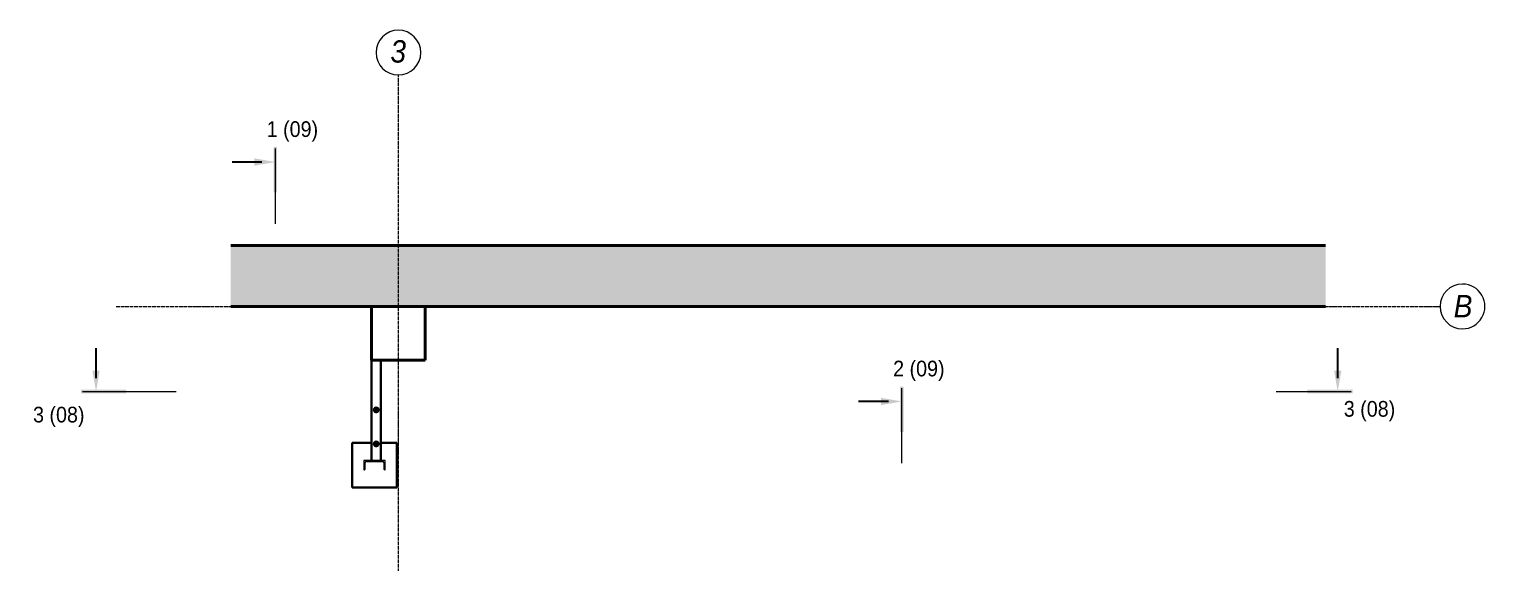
# Model space of a CAD drawing. Header units: millimetres. Extents: x -8063 to 75, y -7280 to 1547.
# Drawn here: x -8063 to 75, y -1431 to 1547 of the extents above; entities that cross this region are included whole.
import ezdxf

# ---------------------------------------------------------------- set-up
doc = ezdxf.new("R2010")
doc.units = ezdxf.units.MM
doc.linetypes.add('ADSK_Линия сетки', pattern=[25, 20, -2.5, 0, -2.5])
for name, color, linetype, lineweight in [('A-COLS', 7, 'Continuous', 20), ('A-WALL', 7, 'Continuous', 20), ('A-WALL-PATT', 7, 'Continuous', 50), ('G-ANNO-SYMB', 7, 'Continuous', 9), ('S-BEAM', 7, 'Continuous', 35), ('S-COLS', 7, 'Continuous', 20), ('S-GRID', 7, 'Continuous', 9), ('S-GRID-IDEN', 7, 'Continuous', 20)]:
    doc.layers.add(name, color=color, linetype=linetype, lineweight=lineweight)
doc.layers.add('A-DETL', color=7, linetype='Continuous', lineweight=5, true_color=0x00a600)
doc.styles.add('Arial_I', font='arial.ttf', dxfattribs={"width": 0.9, "height": 125})
doc.styles.add('Arial_I_3', font='arial.ttf', dxfattribs={"width": 0.9, "height": 87.5})

# ---------------------------------------------------------------- blocks, each defined once
blk = doc.blocks.new('Колонны 1 - Колонны 1-19508869-Конструкции металлические _ План')
at = {"layer": 'A-COLS', "lineweight": 50}
for p, q in [((350953.7, 79271.1), (350653.7, 79271.1)), ((350653.7, 79271.1), (350653.7, 78971.1)), ((350953.7, 78971.1), (350953.7, 79271.1)), ((350653.7, 78971.1), (350953.7, 78971.1))]:
    blk.add_line(p, q, dxfattribs=at)
blk = doc.blocks.new('ADSK_КолоннаНесущая_Швеллер_ПолкаПараллельная_ГОСТ 8240-97 - 12П-20458496-Конструкции металлические _ План')
at = {"layer": 'S-COLS'}
for p, q in [((35.4, 60), (-16.6, 60)), ((-16.6, 60), (-16.6, -60)), ((-11.8, -44.7), (-11.8, 44.7)), ((-4.3, 52.2), (30.9, 52.2)), ((35.4, 56.7), (35.4, 60)), ((-16.6, -60), (35.4, -60)), ((30.9, -52.2), (-4.3, -52.2)), ((35.4, -60), (35.4, -56.7))]:
    blk.add_line(p, q, dxfattribs=at)
for centre, radius, start, end in [((-4.3, 44.7), 7.5, 90, 180), ((30.9, 56.7), 4.5, 270, 360), ((-4.3, -44.7), 7.5, 180, 270), ((30.9, -56.7), 4.5, 360, 90)]:
    blk.add_arc(centre, radius, start, end, dxfattribs=at)
blk = doc.blocks.new('ADSK_КаркасНесущий_Швеллер_ПолкаПараллельная_ГОСТ 8240-97 - 12П-20457011-Конструкции металлические _ План')
at = {"layer": 'S-BEAM'}
for p, q in [((-250, 16.6), (310, 16.6)), ((-250, -35.4), (310, -35.4))]:
    blk.add_line(p, q, dxfattribs=at)
blk = doc.blocks.new('ADSK_Лист_Прокат_ГОСТ 19903-2015_v4 - ADSK_Лист_Прокат_ГОСТ 19903-2015_v4-15059784-Конструкции металлические _ План')
at = {"layer": 'S-BEAM'}
for p, q in [((0, -125), (0, 125)), ((0, 125), (108.4, 125)), ((160.4, 125), (250, 125)), ((250, 125), (250, -125)), ((250, -125), (0, -125))]:
    blk.add_line(p, q, dxfattribs=at)
blk = doc.blocks.new('Ось сетки - Круг_Ø10 мм-950898-Конструкции металлические _ План')
at = {"layer": 'S-GRID-IDEN'}
for start, end in [(360, 180), (180, 360)]:
    blk.add_arc((0, 0), 5, start, end, dxfattribs=at)
blk = doc.blocks.new('Разрез - Номер вида и Номер листа сзади_3_5 мм-14069-Конструкции металлические _ План')
at = {"layer": 'G-ANNO-SYMB'}
for points in [[(9.8, 0.4), (9.8, -0.39), (-0.33, -0.39), (-0.33, 0.4)], [(2.18, -4.67), (3, 0), (3.82, -4.67)]]:
    blk.add_hatch(color=256, dxfattribs=at).paths.add_polyline_path(points)
at = {"layer": 'G-ANNO-SYMB', "lineweight": 30}
blk.add_line((3, -3), (3, -9.66), dxfattribs=at)
blk = doc.blocks.new('Разрез - Номер вида и Номер листа спереди_3_5 мм-14071-Конструкции металлические _ План')
at = {"layer": 'G-ANNO-SYMB'}
for points in [[(9.8, 0.4), (9.8, -0.39), (-0.33, -0.39), (-0.33, 0.4)], [(2.18, -4.67), (3, 0), (3.82, -4.67)]]:
    blk.add_hatch(color=256, dxfattribs=at).paths.add_polyline_path(points)
at = {"layer": 'G-ANNO-SYMB', "lineweight": 30}
blk.add_line((3, -3), (3, -9.66), dxfattribs=at)

msp = doc.modelspace()

# ---------------------------------------------------------------- hatches: boundary and pattern name
at = {"layer": 'A-WALL-PATT', "lineweight": 5}
h = msp.add_hatch(dxfattribs=at)
h.set_pattern_fill('FP_1', color=256, style=0, pattern_type=2)
h.set_pattern_definition([(45, (0, 0), (21.04774, 77.17363), [99.219, -19.844, 0.8382, -19.006])])
h.paths.add_polyline_path([(-819.8, 0), (-819.8, 340), (-6936.7, 340), (-6936.7, 0), (-3878.3, 0)])

# ---------------------------------------------------------------- linework, layer by layer
at = {"layer": 'A-DETL', "color": 7, "lineweight": 50}
for p, q in [((-6124, -564.5), (-6124, -589.5)), ((-6111.5, -577), (-6136.5, -577)), ((-6111.5, -767), (-6136.5, -767)), ((-6124, -754.5), (-6124, -779.5))]:
    msp.add_line(p, q, dxfattribs=at)
for centre in [(-6124, -577), (-6124, -767)]:
    msp.add_circle(centre, 11, dxfattribs=at)
at = {"layer": 'A-WALL', "lineweight": 50}
for p, q in [((-819.8, 340), (-6936.7, 340)), ((-6936.7, 0), (-819.8, 0))]:
    msp.add_line(p, q, dxfattribs=at)
at = {"layer": 'G-ANNO-SYMB', "lineweight": 20}
msp.add_line((-7764.3, -475), (-7241.1, -475), dxfattribs=at)
at = {"layer": 'S-GRID', "color": 1, "linetype": 'ADSK_Линия сетки', "true_color": 0xff0000}
for p, q in [((-6000, -7279.8), (-6000, 1291.7)), ((-7576.4, 0), (-180.2, 0))]:
    msp.add_line(p, q, dxfattribs=at)

# ---------------------------------------------------------------- block references
at = {"layer": 'A-COLS', "lineweight": 35}
msp.add_blockref('Колонны 1 - Колонны 1-19508869-Конструкции металлические _ План', (-356803.7, -79271.1), dxfattribs=at)
at = {"layer": 'G-ANNO-SYMB', "lineweight": 50, "xscale": 24.99999999999999, "yscale": 24.99999999999999, "zscale": 24.99999999999999}
for p, rotation in [((-6687.5, 880.9), 269.9999999999997), ((-677.3, -475), 180), ((-3187.5, -455.1), 269.9999999999997)]:
    msp.add_blockref('Разрез - Номер вида и Номер листа сзади_3_5 мм-14069-Конструкции металлические _ План', p, dxfattribs=dict(at, rotation=rotation))
at = {"layer": 'G-ANNO-SYMB', "lineweight": 50, "extrusion": (0, 0, -1), "xscale": 24.99999999999999, "yscale": 24.99999999999999, "zscale": 24.99999999999999, "rotation": 180}
msp.add_blockref('Разрез - Номер вида и Номер листа спереди_3_5 мм-14071-Конструкции металлические _ План', (7764.3, -475), dxfattribs=at)
at = {"layer": 'S-BEAM', "extrusion": (0, 0, -1), "rotation": 270.0000000000002}
msp.add_blockref('ADSK_КаркасНесущий_Швеллер_ПолкаПараллельная_ГОСТ 8240-97 - 12П-20457011-Конструкции металлические _ План', (6133.4, -550), dxfattribs=at)
at = {"layer": 'S-BEAM'}
msp.add_blockref('ADSK_Лист_Прокат_ГОСТ 19903-2015_v4 - ADSK_Лист_Прокат_ГОСТ 19903-2015_v4-15059784-Конструкции металлические _ План', (-6258.4, -886), dxfattribs=at)
at = {"layer": 'S-COLS', "rotation": 269.9999999999994}
msp.add_blockref('ADSK_КолоннаНесущая_Швеллер_ПолкаПараллельная_ГОСТ 8240-97 - 12П-20458496-Конструкции металлические _ План', (-6133.4, -876.6), dxfattribs=at)
at = {"layer": 'S-GRID-IDEN', "xscale": 24.99999999999999, "yscale": 24.99999999999999, "zscale": 24.99999999999999}
msp.add_blockref('Ось сетки - Круг_Ø10 мм-950898-Конструкции металлические _ План', (-6000, 1416.7), dxfattribs=at)
at = {"layer": 'S-GRID-IDEN', "xscale": 24.99999999999999, "yscale": 24.99999999999999, "zscale": 24.99999999999999, "rotation": 269.9999999999995}
msp.add_blockref('Ось сетки - Круг_Ø10 мм-950898-Конструкции металлические _ План', (-55.2, 0), dxfattribs=at)

# ---------------------------------------------------------------- texts
at = {"layer": 'G-ANNO-SYMB', "insert": (-8041.3, -559.7), "char_height": 87.5, "width": 355.348, "attachment_point": 1, "style": 'Arial_I_3', "bg_fill": 3, "box_fill_scale": 1.25, "bg_fill_color": 256, "bg_fill_true_color": 13158600, "bg_fill_transparency": 0}
msp.add_mtext('3 (08)', dxfattribs=at)
at = {"layer": 'S-GRID-IDEN', "lineweight": 9, "char_height": 125, "attachment_point": 1, "style": 'Arial_I'}
for s, insert, width in [('\\fArial|b0|i1|c204|p34|;\\W.9;3', (-6044.9, 1485.8), 108.228), ('\\fArial|b0|i1|c204|p34|;\\W.9;В', (-104.4, 64), 128.07)]:
    msp.add_mtext(s, dxfattribs=dict(at, insert=insert, width=width))

# ---------------------------------------------------------------- next in the draw order: texts
at = {"layer": 'G-ANNO-SYMB', "char_height": 87.5, "width": 355.348, "attachment_point": 1, "style": 'Arial_I_3', "bg_fill": 3, "box_fill_scale": 1.25, "bg_fill_color": 256, "bg_fill_true_color": 13158600, "bg_fill_transparency": 0}
for s, insert in [('1 (09)', (-6736.1, 1033.3)), ('2 (09)', (-3236.1, -302.7)), ('3 (08)', (-718.5, -527.6))]:
    msp.add_mtext(s, dxfattribs=dict(at, insert=insert))

# ---------------------------------------------------------------- next in the draw order: linework, layer by layer
at = {"layer": 'G-ANNO-SYMB', "lineweight": 20}
for p, q in [((-6687.5, 461.4), (-6687.5, 880.9)), ((-3187.5, -874.6), (-3187.5, -455.1)), ((-1096.8, -475), (-677.3, -475))]:
    msp.add_line(p, q, dxfattribs=at)

doc.saveas('drawing.dxf')
